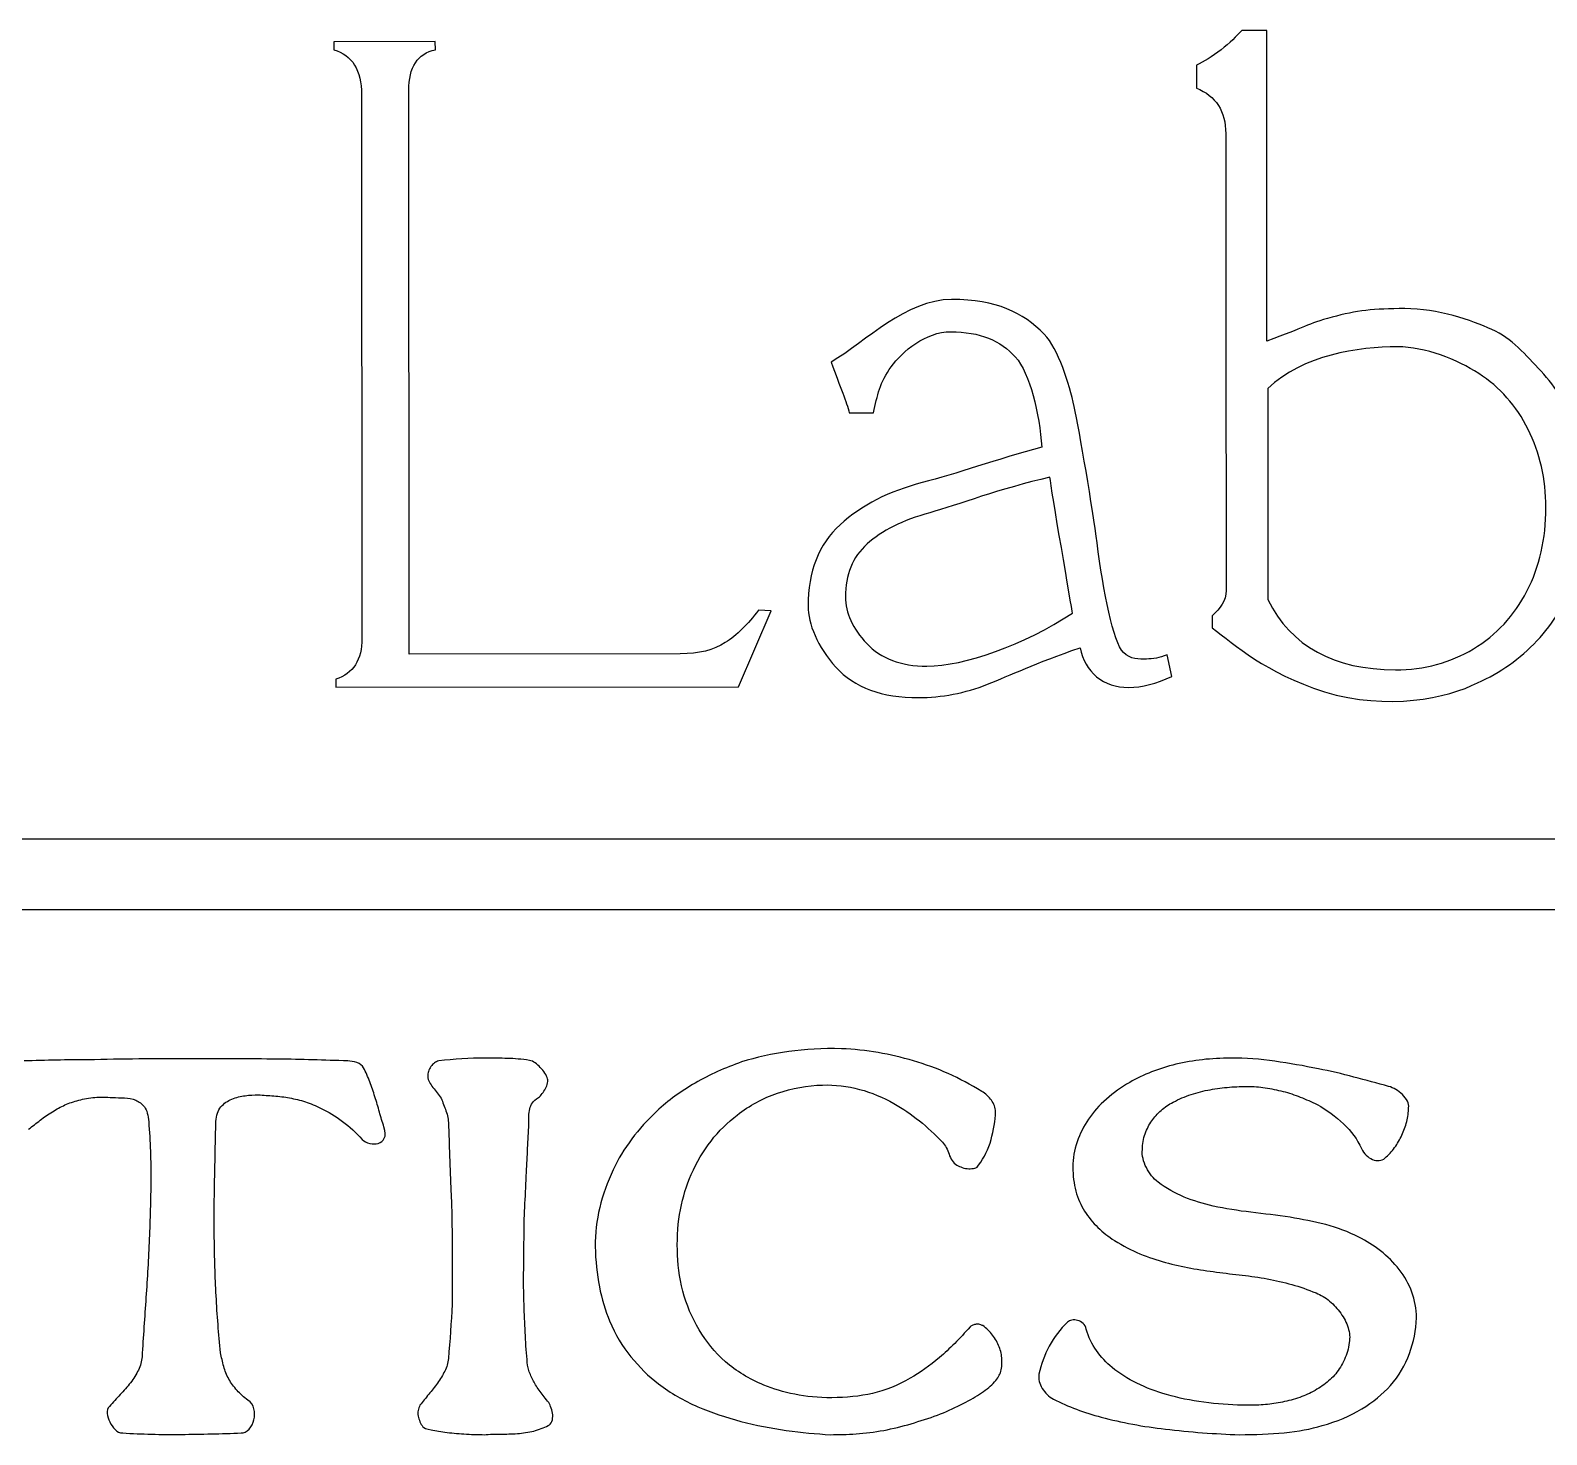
# Model space of a CAD drawing. Header units: inches. Extents: x -0.01 to 5.84, y -0.01 to 1.49.
# Drawn here: x 1.7891 to 2.2201, y 0.2957 to 0.6949 of the extents above; entities that cross this region are included whole.
import ezdxf

# ---------------------------------------------------------------- set-up
doc = ezdxf.new("R2010")
doc.units = ezdxf.units.IN
doc.header["$MEASUREMENT"] = 0

msp = doc.modelspace()

# ---------------------------------------------------------------- linework, layer by layer
at = {"color": 7, "linetype": 'Continuous', "lineweight": 25}
for p, q in [((2.14054, 0.69487), (2.13343, 0.69487)), ((2.14061, 0.60656), (2.14054, 0.69487)), ((1.90424, 0.69167), (1.87536, 0.69164)), ((1.87536, 0.69164), (1.87536, 0.68934)), ((1.90425, 0.68937), (1.90424, 0.69167)), ((2.12056, 0.68498), (2.12056, 0.67845)), ((1.88327, 0.6766), (1.8834, 0.52208)), ((1.89683, 0.51761), (1.89669, 0.67777)), ((2.14082, 0.59304), (2.14082, 0.53309)), ((2.02187, 0.58618), (2.02877, 0.58619)), ((1.99969, 0.52988), (1.99607, 0.53009)), ((1.99044, 0.50827), (1.99969, 0.52988)), ((2.12501, 0.52851), (2.12501, 0.52504)), ((1.97385, 0.51767), (1.89683, 0.51761)), ((2.11357, 0.51125), (2.11221, 0.51734)), ((1.87596, 0.51046), (1.87597, 0.50817)), ((1.87597, 0.50817), (1.99044, 0.50827)), ((5.47, 0.465), (1.25, 0.465)), ((1.25, 0.445), (5.47, 0.445))]:
    msp.add_line(p, q, dxfattribs=at)
at = {"color": 7, "linetype": 'Continuous', "lineweight": 25, "flags": 128}
msp.add_lwpolyline([(1.90848, 0.37035), (1.90867, 0.36547), (1.90882, 0.36161)], dxfattribs=at)
at = {"color": 7, "linetype": 'Continuous', "lineweight": 25}
for points in [[(2.13343, 0.69487), (2.13198, 0.6932), (2.13004, 0.69125), (2.12756, 0.68934)], [(1.87536, 0.68934), (1.88062, 0.68782), (1.88326, 0.68357), (1.88327, 0.6766)], [(1.89669, 0.67777), (1.89669, 0.68443), (1.8992, 0.68829), (1.90425, 0.68937)], [(2.12756, 0.68934), (2.12502, 0.68737), (2.12258, 0.68597), (2.12056, 0.68498)], [(2.12056, 0.67845), (2.12611, 0.67624), (2.12889, 0.67191), (2.12889, 0.66547)], [(2.12889, 0.66547), (2.12889, 0.62087), (2.12896, 0.58026), (2.129, 0.53566)], [(2.05096, 0.61837), (2.03795, 0.61836), (2.02685, 0.60656), (2.01678, 0.60058)], [(2.07726, 0.60853), (2.07116, 0.61465), (2.06396, 0.61838), (2.05096, 0.61837)], [(2.15912, 0.61334), (2.15181, 0.61138), (2.15158, 0.61051), (2.14061, 0.60656)], [(2.17975, 0.61579), (2.17097, 0.61578), (2.16602, 0.6152), (2.15912, 0.61334)], [(2.2045, 0.60987), (2.19878, 0.61243), (2.18918, 0.61579), (2.17975, 0.61579)], [(2.03381, 0.59928), (2.03695, 0.60367), (2.04365, 0.6092), (2.05072, 0.60921)], [(2.05072, 0.60921), (2.05907, 0.60921), (2.0649, 0.60666), (2.06908, 0.60203)], [(2.08582, 0.58793), (2.08435, 0.59444), (2.0814, 0.60432), (2.07726, 0.60853)], [(2.21849, 0.598), (2.21416, 0.60263), (2.21022, 0.60731), (2.2045, 0.60987)], [(2.1778, 0.60493), (2.16652, 0.60492), (2.1509, 0.60262), (2.14082, 0.59304)], [(2.20078, 0.59736), (2.19475, 0.60126), (2.18548, 0.60494), (2.1778, 0.60493)], [(2.01678, 0.60058), (2.01934, 0.5933), (2.02119, 0.58924), (2.02187, 0.58618)], [(2.02877, 0.58619), (2.02989, 0.59109), (2.03058, 0.59478), (2.03381, 0.59928)], [(2.06908, 0.60203), (2.07326, 0.5974), (2.07593, 0.5859), (2.07662, 0.57641)], [(2.21484, 0.58146), (2.21148, 0.58815), (2.2068, 0.59345), (2.20078, 0.59736)], [(2.22861, 0.58153), (2.2262, 0.58789), (2.22282, 0.59337), (2.21849, 0.598)], [(2.09232, 0.54926), (2.09115, 0.55833), (2.08729, 0.58142), (2.08582, 0.58793)], [(2.21988, 0.55924), (2.21988, 0.56735), (2.21819, 0.57476), (2.21484, 0.58146)], [(2.07662, 0.57641), (2.06374, 0.57295), (2.05213, 0.56874), (2.04265, 0.56632)], [(2.04265, 0.56632), (2.03318, 0.5639), (2.02539, 0.55991), (2.0193, 0.55436)], [(2.08533, 0.52926), (2.08518, 0.53025), (2.07916, 0.56496), (2.07893, 0.56787)], [(2.21449, 0.53546), (2.21809, 0.54243), (2.21989, 0.55036), (2.21988, 0.55924)], [(2.0193, 0.55436), (2.01321, 0.54879), (2.01017, 0.54108), (2.01018, 0.5312)], [(2.09981, 0.51804), (2.09688, 0.52096), (2.09413, 0.53523), (2.09232, 0.54926)], [(2.21732, 0.52138), (2.22209, 0.52649), (2.22577, 0.53244), (2.22836, 0.53926)], [(2.129, 0.53566), (2.129, 0.53277), (2.12728, 0.53054), (2.12501, 0.52851)], [(2.19926, 0.51908), (2.20581, 0.52302), (2.21088, 0.52849), (2.21449, 0.53546)], [(1.99607, 0.53009), (1.99306, 0.52603), (1.98992, 0.52295), (1.98665, 0.52084)], [(2.01018, 0.5312), (2.01018, 0.52632), (2.01282, 0.51964), (2.01809, 0.51386)], [(2.14082, 0.53309), (2.14751, 0.51979), (2.15962, 0.51314), (2.17715, 0.51314)], [(1.8834, 0.52208), (1.88341, 0.51595), (1.88093, 0.51208), (1.87596, 0.51046)], [(2.12501, 0.52504), (2.13171, 0.52006), (2.13987, 0.51244), (2.15695, 0.50686)], [(1.98665, 0.52084), (1.98338, 0.51873), (1.97911, 0.51768), (1.97385, 0.51767)], [(2.06121, 0.50902), (2.06767, 0.51155), (2.07463, 0.515), (2.0875, 0.51938)], [(2.0875, 0.51938), (2.08817, 0.51593), (2.08974, 0.5132), (2.09218, 0.51117)], [(2.10634, 0.51618), (2.10423, 0.51618), (2.10188, 0.51598), (2.09981, 0.51804)], [(2.11221, 0.51734), (2.11011, 0.51656), (2.10815, 0.51618), (2.10634, 0.51618)], [(2.17715, 0.51314), (2.18535, 0.51314), (2.19272, 0.51512), (2.19926, 0.51908)], [(2.20046, 0.50943), (2.20693, 0.51231), (2.21255, 0.51629), (2.21732, 0.52138)], [(2.01809, 0.51386), (2.02336, 0.50809), (2.03119, 0.5052), (2.04158, 0.50521)], [(2.04158, 0.50521), (2.04819, 0.50522), (2.05474, 0.50649), (2.06121, 0.50902)], [(2.09218, 0.51117), (2.09463, 0.50915), (2.09766, 0.50813), (2.10127, 0.50813)], [(2.10127, 0.50813), (2.10511, 0.50814), (2.10921, 0.50918), (2.11357, 0.51125)], [(2.15695, 0.50686), (2.17491, 0.50146), (2.19196, 0.50506), (2.20046, 0.50943)], [(2.01964, 0.40544), (2.01437, 0.40555), (2.00938, 0.40528), (2.00468, 0.40462)], [(2.0401, 0.402), (2.03356, 0.40397), (2.02674, 0.40512), (2.01964, 0.40544)], [(1.79657, 0.4022), (1.79353, 0.40215), (1.79047, 0.40207), (1.78737, 0.40196)], [(1.8056, 0.40228), (1.80261, 0.40228), (1.79961, 0.40225), (1.79657, 0.4022)], [(1.86946, 0.40228), (1.86619, 0.40239), (1.8629, 0.40244), (1.85958, 0.40244)], [(1.87935, 0.40196), (1.87602, 0.40207), (1.87273, 0.40217), (1.86946, 0.40228)], [(1.88193, 0.40148), (1.88101, 0.4018), (1.88015, 0.40196), (1.87935, 0.40196)], [(1.88382, 0.40004), (1.88347, 0.40068), (1.88284, 0.40116), (1.88193, 0.40148)], [(1.90401, 0.4014), (1.90366, 0.40113), (1.90332, 0.40078), (1.90298, 0.40036)], [(1.90521, 0.40196), (1.90475, 0.40185), (1.90435, 0.40166), (1.90401, 0.4014)], [(1.99127, 0.40167), (1.98657, 0.40003), (1.98219, 0.39803), (1.97812, 0.39569)], [(2.00468, 0.40462), (1.99998, 0.40397), (1.99551, 0.40298), (1.99127, 0.40167)], [(2.05952, 0.39331), (2.05333, 0.39713), (2.04686, 0.40003), (2.0401, 0.402)], [(2.11474, 0.401), (2.10987, 0.39982), (2.10548, 0.39811), (2.10159, 0.39586)], [(2.1303, 0.40276), (2.1248, 0.40276), (2.11961, 0.40217), (2.11474, 0.401)], [(2.14285, 0.40188), (2.13872, 0.40247), (2.13454, 0.40276), (2.1303, 0.40276)], [(2.15523, 0.39971), (2.1511, 0.40057), (2.14697, 0.40129), (2.14285, 0.40188)], [(1.88562, 0.39602), (1.88511, 0.39741), (1.8845, 0.39875), (1.88382, 0.40004)], [(1.90298, 0.40036), (1.90263, 0.39993), (1.9024, 0.39947), (1.90229, 0.39899)], [(1.93538, 0.39851), (1.93498, 0.3991), (1.93455, 0.39964), (1.93409, 0.40012)], [(1.93616, 0.39683), (1.93604, 0.39736), (1.93578, 0.39792), (1.93538, 0.39851)], [(1.93616, 0.3957), (1.93627, 0.39624), (1.93627, 0.39661), (1.93616, 0.39683)], [(2.16528, 0.39739), (2.1619, 0.3983), (2.15855, 0.39907), (2.15523, 0.39971)], [(2.17517, 0.39474), (2.17196, 0.3956), (2.16866, 0.39648), (2.16528, 0.39739)], [(1.85021, 0.39209), (1.85152, 0.39225), (1.85276, 0.39233), (1.8539, 0.39233)], [(1.8539, 0.39233), (1.85539, 0.39223), (1.85688, 0.39212), (1.85837, 0.39201)], [(1.88708, 0.39177), (1.88662, 0.39322), (1.88614, 0.39463), (1.88562, 0.39602)], [(1.90255, 0.39594), (1.90283, 0.39546), (1.90318, 0.39495), (1.90358, 0.39442)], [(1.90358, 0.39442), (1.90398, 0.39388), (1.90438, 0.39338), (1.90478, 0.39289)], [(1.90478, 0.39289), (1.90518, 0.39241), (1.90556, 0.3919), (1.9059, 0.39137)], [(1.93358, 0.39153), (1.93392, 0.39185), (1.93427, 0.39223), (1.93461, 0.39266)], [(1.93461, 0.39266), (1.93495, 0.39308), (1.93527, 0.39356), (1.93556, 0.3941)], [(1.93556, 0.3941), (1.93584, 0.39463), (1.93604, 0.39517), (1.93616, 0.3957)], [(1.97812, 0.39569), (1.97405, 0.39333), (1.97041, 0.39069), (1.9672, 0.38773)], [(1.99007, 0.38658), (1.99351, 0.38932), (1.99732, 0.39139), (2.0015, 0.39282)], [(2.0015, 0.39282), (2.00568, 0.39424), (2.00995, 0.395), (2.01431, 0.39511)], [(2.01431, 0.39511), (2.01786, 0.39522), (2.02136, 0.39481), (2.0248, 0.39388)], [(2.0248, 0.39388), (2.02823, 0.39295), (2.0315, 0.39161), (2.03459, 0.38986)], [(2.06107, 0.39216), (2.06061, 0.3926), (2.06009, 0.39298), (2.05952, 0.39331)], [(2.10159, 0.39586), (2.09918, 0.39447), (2.09697, 0.39289), (2.09497, 0.39113)], [(2.11397, 0.39025), (2.11557, 0.3911), (2.11726, 0.39183), (2.11904, 0.39241)], [(2.11904, 0.39241), (2.12081, 0.393), (2.12262, 0.39346), (2.12445, 0.39378)], [(2.1401, 0.39434), (2.14182, 0.39407), (2.14351, 0.39372), (2.14517, 0.3933)], [(2.14517, 0.3933), (2.14683, 0.39287), (2.14846, 0.39233), (2.15007, 0.39169)], [(2.1805, 0.39057), (2.18015, 0.39121), (2.17969, 0.39183), (2.17912, 0.39241)], [(1.79545, 0.38752), (1.7966, 0.38827), (1.79777, 0.38891), (1.79898, 0.38945)], [(1.79898, 0.38945), (1.80018, 0.38998), (1.8015, 0.39043), (1.80293, 0.39081)], [(1.80293, 0.39081), (1.80436, 0.39118), (1.80588, 0.39145), (1.80749, 0.39161)], [(1.80749, 0.39161), (1.80909, 0.39177), (1.81075, 0.39174), (1.81247, 0.39153)], [(1.81247, 0.39153), (1.81362, 0.39153), (1.81476, 0.3915), (1.81591, 0.39145)], [(1.81591, 0.39145), (1.81705, 0.3914), (1.81812, 0.39118), (1.81909, 0.39081)], [(1.81909, 0.39081), (1.82006, 0.39043), (1.8209, 0.38979), (1.82158, 0.38889)], [(1.82158, 0.38889), (1.82227, 0.38797), (1.82267, 0.38656), (1.82279, 0.38463)], [(1.84187, 0.38479), (1.84198, 0.3865), (1.84247, 0.38787), (1.84333, 0.38889)], [(1.84333, 0.38889), (1.84419, 0.3899), (1.84522, 0.39065), (1.84642, 0.39113)], [(1.84642, 0.39113), (1.84763, 0.39161), (1.84889, 0.39193), (1.85021, 0.39209)], [(1.85837, 0.39201), (1.85986, 0.3919), (1.86135, 0.39172), (1.86284, 0.39145)], [(1.86284, 0.39145), (1.86433, 0.39118), (1.86582, 0.39081), (1.86731, 0.39033)], [(1.86731, 0.39033), (1.8688, 0.38985), (1.87029, 0.38923), (1.87178, 0.38848)], [(1.87178, 0.38848), (1.87385, 0.38752), (1.87588, 0.38629), (1.87789, 0.38479)], [(1.88837, 0.38744), (1.88797, 0.38889), (1.88754, 0.39033), (1.88708, 0.39177)], [(1.9059, 0.39137), (1.90636, 0.39019), (1.90682, 0.38899), (1.90727, 0.38776)], [(1.93108, 0.38832), (1.93126, 0.38896), (1.93151, 0.38955), (1.93186, 0.39009)], [(1.93186, 0.39009), (1.9322, 0.39062), (1.93277, 0.3911), (1.93358, 0.39153)], [(2.03459, 0.38986), (2.03711, 0.38844), (2.03952, 0.3868), (2.04181, 0.38495)], [(2.06227, 0.39077), (2.06193, 0.39126), (2.06153, 0.39172), (2.06107, 0.39216)], [(2.06313, 0.38921), (2.0629, 0.38976), (2.06262, 0.39027), (2.06227, 0.39077)], [(2.06348, 0.38757), (2.06348, 0.38811), (2.06336, 0.38866), (2.06313, 0.38921)], [(2.09497, 0.39113), (2.09296, 0.38937), (2.09127, 0.38746), (2.0899, 0.38543)], [(2.10786, 0.38495), (2.10861, 0.38602), (2.1095, 0.38701), (2.11053, 0.38792)], [(2.11053, 0.38792), (2.11156, 0.38883), (2.1127, 0.38961), (2.11397, 0.39025)], [(2.15007, 0.39169), (2.15167, 0.39105), (2.15328, 0.39035), (2.15488, 0.38961)], [(2.18033, 0.38471), (2.18067, 0.38605), (2.18084, 0.38736), (2.18084, 0.38864)], [(2.18084, 0.38864), (2.18095, 0.38928), (2.18084, 0.38993), (2.1805, 0.39057)], [(1.78866, 0.38255), (1.78975, 0.3834), (1.79084, 0.38425), (1.79193, 0.38511)], [(1.79193, 0.38511), (1.79302, 0.38597), (1.79419, 0.38677), (1.79545, 0.38752)], [(1.82279, 0.38463), (1.82324, 0.37907), (1.82344, 0.37353), (1.82339, 0.36802)], [(1.84153, 0.36818), (1.84164, 0.37369), (1.84175, 0.37923), (1.84187, 0.38479)], [(1.87789, 0.38479), (1.87989, 0.38329), (1.88175, 0.38158), (1.88347, 0.37966)], [(1.88966, 0.38319), (1.8892, 0.38458), (1.88877, 0.386), (1.88837, 0.38744)], [(1.90727, 0.38776), (1.90773, 0.38653), (1.90796, 0.38527), (1.90796, 0.38399)], [(1.90796, 0.38399), (1.90807, 0.38174), (1.90816, 0.37947), (1.90822, 0.37717)], [(1.93048, 0.37717), (1.9306, 0.37947), (1.93071, 0.38174), (1.93083, 0.38399)], [(1.9672, 0.38773), (1.96457, 0.38522), (1.96219, 0.38257), (1.96007, 0.37978)], [(2.04181, 0.38495), (2.04411, 0.38309), (2.04629, 0.38106), (2.04835, 0.37888)], [(2.06219, 0.37962), (2.06293, 0.38229), (2.06336, 0.38495), (2.06348, 0.38757)], [(2.0899, 0.38543), (2.08852, 0.3834), (2.08743, 0.38124), (2.08663, 0.37894)], [(2.10597, 0.38126), (2.10649, 0.38265), (2.10712, 0.38388), (2.10786, 0.38495)], [(2.17895, 0.38086), (2.17952, 0.38209), (2.17998, 0.38337), (2.18033, 0.38471)], [(1.88803, 0.37853), (1.88877, 0.37875), (1.88934, 0.37923), (1.88975, 0.37998)], [(1.88975, 0.37998), (1.89015, 0.38073), (1.89012, 0.3818), (1.88966, 0.38319)], [(1.96007, 0.37978), (1.95795, 0.37699), (1.9562, 0.37407), (1.95483, 0.37101)], [(2.05866, 0.37232), (2.06027, 0.37451), (2.06144, 0.37694), (2.06219, 0.37962)], [(2.1052, 0.37677), (2.1052, 0.37837), (2.10546, 0.37987), (2.10597, 0.38126)], [(2.17689, 0.37733), (2.17769, 0.37845), (2.17837, 0.37963), (2.17895, 0.38086)], [(1.90822, 0.37717), (1.90828, 0.37487), (1.90836, 0.3726), (1.90848, 0.37035)], [(1.93014, 0.37035), (1.93025, 0.3726), (1.93037, 0.37487), (1.93048, 0.37717)], [(2.04835, 0.37888), (2.0488, 0.37844), (2.04918, 0.37792), (2.04947, 0.37732)], [(2.04947, 0.37732), (2.04975, 0.37672), (2.05001, 0.37609), (2.05024, 0.37544)], [(2.05024, 0.37544), (2.05047, 0.37478), (2.05075, 0.37418), (2.0511, 0.37363)], [(2.10537, 0.3742), (2.10514, 0.37506), (2.10508, 0.37591), (2.1052, 0.37677)], [(2.16743, 0.37709), (2.16778, 0.37634), (2.16823, 0.3757), (2.16881, 0.37516)], [(2.16881, 0.37516), (2.16938, 0.37463), (2.16998, 0.37423), (2.17061, 0.37396)], [(2.17414, 0.37436), (2.17517, 0.37522), (2.17608, 0.37621), (2.17689, 0.37733)], [(1.95483, 0.37101), (1.95311, 0.36751), (1.95182, 0.36393), (1.95096, 0.36027)], [(2.0511, 0.37363), (2.05144, 0.37308), (2.0519, 0.37265), (2.05247, 0.37232)], [(2.05247, 0.37232), (2.05293, 0.3721), (2.05345, 0.37188), (2.05402, 0.37166)], [(2.05755, 0.3715), (2.05806, 0.37161), (2.05843, 0.37188), (2.05866, 0.37232)], [(2.10632, 0.37164), (2.10591, 0.37249), (2.1056, 0.37334), (2.10537, 0.3742)], [(2.10778, 0.36931), (2.1072, 0.37), (2.10672, 0.37078), (2.10632, 0.37164)], [(1.82339, 0.36802), (1.82333, 0.36252), (1.82319, 0.35698), (1.82296, 0.35142)], [(1.84144, 0.35166), (1.84138, 0.35717), (1.84141, 0.36268), (1.84153, 0.36818)], [(1.92971, 0.36145), (1.92988, 0.36439), (1.93002, 0.36735), (1.93014, 0.37035)], [(1.97391, 0.35969), (1.9746, 0.3633), (1.97563, 0.36663), (1.977, 0.3697)], [(2.10967, 0.36746), (2.10898, 0.368), (2.10835, 0.36861), (2.10778, 0.36931)], [(2.11706, 0.36329), (2.11442, 0.36436), (2.11196, 0.36575), (2.10967, 0.36746)], [(2.08629, 0.36498), (2.08686, 0.36289), (2.08769, 0.36099), (2.08878, 0.35928)], [(2.12531, 0.36072), (2.12245, 0.36137), (2.1197, 0.36222), (2.11706, 0.36329)], [(1.95096, 0.36027), (1.9501, 0.3566), (1.94967, 0.35291), (1.94967, 0.3492)], [(1.97305, 0.34821), (1.97293, 0.35226), (1.97322, 0.35609), (1.97391, 0.35969)], [(2.08878, 0.35928), (2.08987, 0.35757), (2.09113, 0.35602), (2.09256, 0.35463)], [(2.13606, 0.35896), (2.13233, 0.35938), (2.12875, 0.35997), (2.12531, 0.36072)], [(2.14715, 0.35752), (2.14348, 0.35805), (2.13978, 0.35853), (2.13606, 0.35896)], [(2.09256, 0.35463), (2.09399, 0.35324), (2.09557, 0.352), (2.09729, 0.35094)], [(2.15729, 0.35543), (2.15396, 0.35628), (2.15058, 0.35698), (2.14715, 0.35752)], [(2.16674, 0.3519), (2.16376, 0.3534), (2.16061, 0.35457), (2.15729, 0.35543)], [(1.82296, 0.35142), (1.82273, 0.34585), (1.82241, 0.34029), (1.82201, 0.33473)], [(1.84196, 0.33521), (1.84167, 0.34067), (1.8415, 0.34615), (1.84144, 0.35166)], [(2.09729, 0.35094), (2.0997, 0.34944), (2.1021, 0.34818), (2.10451, 0.34717)], [(2.17285, 0.34797), (2.17084, 0.34952), (2.16881, 0.35083), (2.16674, 0.3519)], [(1.9746, 0.33657), (1.97356, 0.34051), (1.97305, 0.34439), (1.97305, 0.34821)], [(2.10451, 0.34717), (2.10692, 0.34615), (2.10932, 0.34532), (2.11173, 0.34468)], [(1.92945, 0.33264), (1.92934, 0.33607), (1.92931, 0.33944), (1.92937, 0.34275)], [(2.11173, 0.34468), (2.11414, 0.34404), (2.11654, 0.3435), (2.11895, 0.34307)], [(2.11895, 0.34307), (2.12136, 0.34264), (2.12379, 0.34227), (2.12626, 0.34195)], [(2.12626, 0.34195), (2.12872, 0.34163), (2.13116, 0.34133), (2.13356, 0.34107)], [(2.13356, 0.34107), (2.13597, 0.3408), (2.13835, 0.34045), (2.1407, 0.34002)], [(1.97924, 0.32558), (1.97717, 0.32897), (1.97563, 0.33264), (1.9746, 0.33657)], [(2.1407, 0.34002), (2.14305, 0.3396), (2.14537, 0.33906), (2.14766, 0.33842)], [(2.14766, 0.33842), (2.14995, 0.33778), (2.15224, 0.33698), (2.15454, 0.33602)], [(2.18308, 0.32895), (2.18308, 0.33152), (2.18265, 0.33395), (2.18179, 0.33625)], [(1.82201, 0.33473), (1.82161, 0.32917), (1.82124, 0.32355), (1.8209, 0.31788)], [(1.84324, 0.31901), (1.84267, 0.32435), (1.84224, 0.32976), (1.84196, 0.33521)], [(1.90899, 0.33281), (1.90876, 0.32767), (1.90842, 0.32254), (1.90796, 0.3174)], [(1.92979, 0.32486), (1.92968, 0.32748), (1.92956, 0.33008), (1.92945, 0.33264)], [(2.15454, 0.33602), (2.15591, 0.33548), (2.1572, 0.3347), (2.15841, 0.33369)], [(2.15841, 0.33369), (2.15961, 0.33267), (2.16067, 0.33152), (2.16159, 0.33024)], [(1.95379, 0.32805), (1.9554, 0.32422), (1.9574, 0.32083), (1.95981, 0.31788)], [(2.08388, 0.32767), (2.08182, 0.32574), (2.0801, 0.3235), (2.07872, 0.32093)], [(2.08835, 0.32735), (2.08789, 0.32778), (2.08738, 0.32807), (2.0868, 0.32823)], [(2.16159, 0.33024), (2.1625, 0.32895), (2.16319, 0.32759), (2.16365, 0.32615)], [(2.1811, 0.31877), (2.1823, 0.32203), (2.18296, 0.32542), (2.18308, 0.32895)], [(1.93031, 0.31708), (1.93008, 0.31965), (1.92991, 0.32224), (1.92979, 0.32486)], [(1.98672, 0.31648), (1.98368, 0.31916), (1.98119, 0.32219), (1.97924, 0.32558)], [(2.05626, 0.3264), (2.05327, 0.32302), (2.05038, 0.32012), (2.04757, 0.31771)], [(2.05703, 0.3269), (2.05674, 0.32679), (2.05648, 0.32662), (2.05626, 0.3264)], [(2.05798, 0.32714), (2.05763, 0.32708), (2.05731, 0.327), (2.05703, 0.3269)], [(2.05901, 0.32706), (2.05866, 0.32717), (2.05832, 0.3272), (2.05798, 0.32714)], [(2.05987, 0.32673), (2.05964, 0.32684), (2.05935, 0.32695), (2.05901, 0.32706)], [(2.06262, 0.32403), (2.06181, 0.32506), (2.0609, 0.32597), (2.05987, 0.32673)], [(2.06451, 0.32066), (2.06405, 0.32187), (2.06342, 0.32299), (2.06262, 0.32403)], [(2.08921, 0.32574), (2.0891, 0.32639), (2.08881, 0.32692), (2.08835, 0.32735)], [(2.09213, 0.31965), (2.09087, 0.32146), (2.0899, 0.3235), (2.08921, 0.32574)], [(2.16365, 0.32615), (2.16411, 0.3247), (2.16422, 0.32328), (2.16399, 0.32189)], [(1.8441, 0.31515), (1.84376, 0.31644), (1.84347, 0.31772), (1.84324, 0.31901)], [(2.06528, 0.31706), (2.06522, 0.31837), (2.06496, 0.31957), (2.06451, 0.32066)], [(2.07872, 0.32093), (2.07735, 0.31836), (2.07637, 0.31569), (2.0758, 0.31291)], [(2.0966, 0.31483), (2.09488, 0.31622), (2.09339, 0.31783), (2.09213, 0.31965)], [(2.16399, 0.32189), (2.16376, 0.32018), (2.16331, 0.31858), (2.16262, 0.31708)], [(1.8209, 0.31788), (1.82078, 0.3166), (1.82044, 0.31534), (1.81986, 0.31411)], [(1.84557, 0.31154), (1.84493, 0.31267), (1.84445, 0.31387), (1.8441, 0.31515)], [(1.90796, 0.3174), (1.90785, 0.31612), (1.9075, 0.31491), (1.90693, 0.31379)], [(1.93083, 0.31395), (1.93048, 0.31497), (1.93031, 0.31601), (1.93031, 0.31708)], [(1.95981, 0.31788), (1.96222, 0.31493), (1.96485, 0.31236), (1.96772, 0.31017)], [(1.99763, 0.30984), (1.99339, 0.31159), (1.98975, 0.3138), (1.98672, 0.31648)], [(2.04757, 0.31771), (2.04476, 0.31531), (2.04199, 0.31334), (2.03924, 0.31181)], [(2.06485, 0.31329), (2.0652, 0.31449), (2.06534, 0.31575), (2.06528, 0.31706)], [(2.10365, 0.31034), (2.10101, 0.31163), (2.09867, 0.31312), (2.0966, 0.31483)], [(2.16262, 0.31708), (2.16193, 0.31558), (2.1611, 0.31425), (2.16013, 0.31307)], [(2.17568, 0.3097), (2.17809, 0.31248), (2.1799, 0.3155), (2.1811, 0.31877)], [(1.81763, 0.3105), (1.81671, 0.30932), (1.81574, 0.3082), (1.81471, 0.30713)], [(1.81986, 0.31411), (1.81929, 0.31288), (1.81855, 0.31168), (1.81763, 0.3105)], [(1.84789, 0.30833), (1.84697, 0.30935), (1.84619, 0.31042), (1.84557, 0.31154)], [(1.90693, 0.31379), (1.90636, 0.31267), (1.90567, 0.31154), (1.90487, 0.31042)], [(1.93212, 0.31098), (1.9316, 0.31195), (1.93117, 0.31293), (1.93083, 0.31395)], [(1.93401, 0.30801), (1.93326, 0.30903), (1.93263, 0.31002), (1.93212, 0.31098)], [(2.05892, 0.30722), (2.06047, 0.3082), (2.06176, 0.30924), (2.06279, 0.31033)], [(2.06279, 0.31033), (2.06382, 0.31142), (2.06451, 0.31241), (2.06485, 0.31329)], [(2.0758, 0.31291), (2.07569, 0.31227), (2.07572, 0.3116), (2.07589, 0.3109)], [(2.07589, 0.3109), (2.07606, 0.31021), (2.07634, 0.30954), (2.07675, 0.3089)], [(2.11207, 0.30713), (2.10909, 0.30799), (2.10629, 0.30906), (2.10365, 0.31034)], [(2.16013, 0.31307), (2.15915, 0.31189), (2.15803, 0.31085), (2.15677, 0.30994)], [(1.81471, 0.30713), (1.81367, 0.30606), (1.81264, 0.30494), (1.81161, 0.30376)], [(1.85098, 0.30553), (1.84983, 0.30638), (1.8488, 0.30732), (1.84789, 0.30833)], [(1.9365, 0.30489), (1.93558, 0.30595), (1.93475, 0.307), (1.93401, 0.30801)], [(1.96772, 0.31017), (1.97116, 0.30755), (1.97485, 0.30539), (1.97881, 0.30369)], [(2.0064, 0.30722), (2.00319, 0.30787), (2.00027, 0.30875), (1.99763, 0.30984)], [(2.07675, 0.3089), (2.07715, 0.30826), (2.07761, 0.30767), (2.07812, 0.30713)], [(2.07812, 0.30713), (2.07864, 0.3066), (2.07924, 0.30617), (2.07993, 0.30585)], [(2.12265, 0.30497), (2.11892, 0.30545), (2.1154, 0.30617), (2.11207, 0.30713)], [(2.15265, 0.30745), (2.15127, 0.30681), (2.14975, 0.30625), (2.14809, 0.30577)], [(2.15677, 0.30994), (2.15551, 0.30903), (2.15414, 0.3082), (2.15265, 0.30745)], [(2.16752, 0.30304), (2.17078, 0.30502), (2.17351, 0.30724), (2.17568, 0.3097)], [(1.81161, 0.30376), (1.81115, 0.30323), (1.81095, 0.30256), (1.81101, 0.30176)], [(1.81101, 0.30176), (1.81107, 0.30095), (1.8113, 0.30015), (1.8117, 0.29935)], [(1.8527, 0.30312), (1.85247, 0.30419), (1.8519, 0.30499), (1.85098, 0.30553)], [(1.8527, 0.29999), (1.85293, 0.30101), (1.85293, 0.30205), (1.8527, 0.30312)], [(1.89937, 0.30264), (1.89925, 0.3021), (1.89925, 0.30157), (1.89937, 0.30104)], [(1.89988, 0.30408), (1.89965, 0.30366), (1.89948, 0.30317), (1.89937, 0.30264)], [(1.93719, 0.30328), (1.93696, 0.30392), (1.93673, 0.30446), (1.9365, 0.30489)], [(1.93762, 0.30136), (1.93756, 0.302), (1.93742, 0.30264), (1.93719, 0.30328)], [(1.97881, 0.30369), (1.98276, 0.302), (1.98686, 0.3006), (1.9911, 0.29951)], [(2.07993, 0.30585), (2.08199, 0.30478), (2.08417, 0.30382), (2.08646, 0.30296)], [(2.08646, 0.30296), (2.08875, 0.3021), (2.0911, 0.30136), (2.09351, 0.30072)], [(2.13356, 0.30408), (2.13001, 0.30419), (2.12637, 0.30449), (2.12265, 0.30497)], [(2.14809, 0.30577), (2.14643, 0.30529), (2.1448, 0.30491), (2.14319, 0.30465)], [(2.15626, 0.29831), (2.1605, 0.29948), (2.16425, 0.30106), (2.16752, 0.30304)], [(1.8117, 0.29935), (1.8121, 0.29855), (1.81261, 0.29783), (1.81324, 0.29718)], [(1.85132, 0.29735), (1.85201, 0.29809), (1.85247, 0.29897), (1.8527, 0.29999)], [(1.89937, 0.30104), (1.89948, 0.3005), (1.89965, 0.29996), (1.89988, 0.29943)], [(1.89988, 0.29943), (1.90011, 0.29889), (1.9004, 0.29841), (1.90074, 0.29799)], [(1.90074, 0.29799), (1.90097, 0.29767), (1.90174, 0.29737), (1.90306, 0.2971)], [(1.9322, 0.29678), (1.93369, 0.29716), (1.93507, 0.29767), (1.93633, 0.29831)], [(1.93633, 0.29831), (1.93679, 0.29852), (1.93713, 0.29892), (1.93736, 0.29951)], [(1.93736, 0.29951), (1.93759, 0.3001), (1.93767, 0.30072), (1.93762, 0.30136)], [(1.9911, 0.29951), (1.99534, 0.29842), (1.99964, 0.29757), (2.00399, 0.29697)], [(2.03167, 0.29697), (2.03431, 0.29746), (2.03692, 0.29809), (2.03949, 0.29886)], [(2.03949, 0.29886), (2.04207, 0.29962), (2.04457, 0.30044), (2.04697, 0.30131)], [(2.09351, 0.30072), (2.09637, 0.29996), (2.09935, 0.2993), (2.10245, 0.29871)], [(2.10245, 0.29871), (2.10554, 0.29812), (2.10864, 0.29767), (2.11173, 0.29735)], [(2.14551, 0.2963), (2.14947, 0.29668), (2.15305, 0.29735), (2.15626, 0.29831)], [(1.81324, 0.29718), (1.81387, 0.29654), (1.81459, 0.29622), (1.81539, 0.29622)], [(1.81539, 0.29622), (1.82078, 0.2959), (1.82634, 0.29576), (1.83207, 0.29582)], [(1.83207, 0.29582), (1.8378, 0.29587), (1.84347, 0.29601), (1.84909, 0.29622)], [(1.84909, 0.29622), (1.84989, 0.29622), (1.85064, 0.29659), (1.85132, 0.29735)], [(1.90306, 0.2971), (1.90438, 0.29684), (1.9059, 0.29659), (1.90762, 0.29638)], [(1.90762, 0.29638), (1.90934, 0.29617), (1.91117, 0.29601), (1.91312, 0.2959)], [(1.91312, 0.2959), (1.91507, 0.29579), (1.91673, 0.29574), (1.9181, 0.29574)], [(1.92756, 0.29606), (1.92916, 0.29617), (1.93071, 0.29641), (1.9322, 0.29678)], [(2.00399, 0.29697), (2.00835, 0.29637), (2.01253, 0.29596), (2.01654, 0.29574)], [(2.01654, 0.29574), (2.01883, 0.29574), (2.02127, 0.29582), (2.02385, 0.29599)], [(2.02385, 0.29599), (2.02643, 0.29615), (2.02903, 0.29648), (2.03167, 0.29697)], [(2.11173, 0.29735), (2.11517, 0.29691), (2.11869, 0.29657), (2.1223, 0.2963)], [(2.1223, 0.2963), (2.12591, 0.29603), (2.12938, 0.29585), (2.1327, 0.29574)], [(2.1327, 0.29574), (2.13729, 0.29574), (2.14156, 0.29592), (2.14551, 0.2963)]]:
    msp.add_open_spline(points, degree=3, dxfattribs=at)
for points, knots in [([(2.07893, 0.56787), (2.06503, 0.56471), (2.05246, 0.55992), (2.03703, 0.55562), (2.03111, 0.55266), (2.02698, 0.54891)], [5, 5, 5, 5, 6, 6, 7, 7, 7, 7]), ([(2.02698, 0.54891), (2.02284, 0.54515), (2.02078, 0.54013), (2.02078, 0.53385), (2.02079, 0.5293), (2.0228, 0.52487), (2.02684, 0.52059)], [0, 0, 0, 0, 1, 1, 1, 2, 2, 2, 2]), ([(2.02684, 0.52059), (2.03086, 0.51631), (2.03656, 0.51417), (2.04394, 0.51417), (2.05454, 0.51418), (2.07165, 0.52013), (2.08533, 0.52926)], [2, 2, 2, 2, 3, 3, 3, 4, 4, 4, 4]), ([(1.85958, 0.40244), (1.85533, 0.40255), (1.85109, 0.4026), (1.84685, 0.4026), (1.84261, 0.4026), (1.83837, 0.4026), (1.83413, 0.4026), (1.82943, 0.4026), (1.8247, 0.40258), (1.81995, 0.40252), (1.81519, 0.40247), (1.81041, 0.40239), (1.8056, 0.40228)], [72, 72, 72, 72, 73, 73, 73, 74, 74, 74, 75, 75, 75, 76, 76, 76, 76]), ([(1.931, 0.40212), (1.92882, 0.40244), (1.92673, 0.40263), (1.92472, 0.40268), (1.92272, 0.40274), (1.92062, 0.40276), (1.91845, 0.40276), (1.91398, 0.40276), (1.90957, 0.40249), (1.90521, 0.40196)], [0, 0, 0, 0, 1, 1, 1, 2, 2, 2, 3, 3, 3, 3]), ([(1.93409, 0.40012), (1.93363, 0.4006), (1.93315, 0.40102), (1.93212, 0.40177), (1.93157, 0.40201), (1.931, 0.40212)], [3, 3, 3, 3, 4, 4, 5, 5, 5, 5]), ([(1.90229, 0.39899), (1.90217, 0.39851), (1.90212, 0.39805), (1.90212, 0.39763), (1.90212, 0.39699), (1.90226, 0.39643), (1.90255, 0.39594)], [59, 59, 59, 59, 60, 60, 60, 61, 61, 61, 61]), ([(2.12445, 0.39378), (2.12628, 0.3941), (2.12812, 0.39434), (2.12995, 0.3945), (2.13179, 0.39466), (2.13356, 0.39474), (2.13528, 0.39474), (2.13677, 0.39474), (2.13838, 0.39461), (2.1401, 0.39434)], [21, 21, 21, 21, 22, 22, 22, 23, 23, 23, 24, 24, 24, 24]), ([(2.17912, 0.39241), (2.17855, 0.393), (2.17792, 0.39348), (2.17654, 0.39423), (2.17586, 0.39452), (2.17517, 0.39474)], [4, 4, 4, 4, 5, 5, 6, 6, 6, 6]), ([(1.93083, 0.38399), (1.93083, 0.38485), (1.93083, 0.38562), (1.93083, 0.38632), (1.93083, 0.38701), (1.93091, 0.38768), (1.93108, 0.38832)], [13, 13, 13, 13, 14, 14, 14, 15, 15, 15, 15]), ([(2.15488, 0.38961), (2.15763, 0.388), (2.16013, 0.38616), (2.1646, 0.38198), (2.16628, 0.37966), (2.16743, 0.37709)], [16, 16, 16, 16, 17, 17, 18, 18, 18, 18]), ([(1.977, 0.3697), (1.97849, 0.37319), (1.98036, 0.37636), (1.98483, 0.38205), (1.98732, 0.38451), (1.99007, 0.38658)], [22, 22, 22, 22, 23, 23, 24, 24, 24, 24]), ([(1.88347, 0.37966), (1.88405, 0.37912), (1.88476, 0.37875), (1.88648, 0.37832), (1.88728, 0.37832), (1.88803, 0.37853)], [8, 8, 8, 8, 9, 9, 10, 10, 10, 10]), ([(2.08663, 0.37894), (2.08583, 0.37663), (2.08543, 0.37426), (2.08543, 0.36933), (2.08571, 0.36706), (2.08629, 0.36498)], [95, 95, 95, 95, 96, 96, 97, 97, 97, 97]), ([(2.05402, 0.37166), (2.05459, 0.37144), (2.0552, 0.37133), (2.05583, 0.37133), (2.05646, 0.37133), (2.05703, 0.37139), (2.05755, 0.3715)], [9, 9, 9, 9, 10, 10, 10, 11, 11, 11, 11]), ([(2.17061, 0.37396), (2.17124, 0.37369), (2.17187, 0.37359), (2.1725, 0.37364), (2.17313, 0.37369), (2.17368, 0.37393), (2.17414, 0.37436)], [12, 12, 12, 12, 13, 13, 13, 14, 14, 14, 14]), ([(1.90882, 0.36161), (1.90893, 0.35866), (1.90899, 0.35575), (1.90899, 0.35286), (1.90899, 0.34944), (1.90899, 0.34607), (1.90899, 0.34275), (1.90899, 0.33944), (1.90899, 0.33612), (1.90899, 0.33281)], [48, 48, 48, 48, 49, 49, 49, 50, 50, 50, 51, 51, 51, 51]), ([(1.92937, 0.34275), (1.92942, 0.34607), (1.92945, 0.34939), (1.92945, 0.3527), (1.92945, 0.35559), (1.92954, 0.3585), (1.92971, 0.36145)], [18, 18, 18, 18, 19, 19, 19, 20, 20, 20, 20]), ([(1.94967, 0.3492), (1.94978, 0.34515), (1.95018, 0.34135), (1.95156, 0.33425), (1.95253, 0.331), (1.95379, 0.32805)], [58, 58, 58, 58, 59, 59, 60, 60, 60, 60]), ([(2.18179, 0.33625), (2.18093, 0.33855), (2.17972, 0.34069), (2.17663, 0.34465), (2.17485, 0.34642), (2.17285, 0.34797)], [41, 41, 41, 41, 42, 42, 43, 43, 43, 43]), ([(2.0868, 0.32823), (2.08623, 0.32839), (2.08569, 0.32842), (2.08465, 0.32821), (2.08422, 0.32799), (2.08388, 0.32767)], [62, 62, 62, 62, 63, 63, 64, 64, 64, 64]), ([(1.90487, 0.31042), (1.90407, 0.3093), (1.90324, 0.30823), (1.90152, 0.30619), (1.90068, 0.30515), (1.89988, 0.30408)], [43, 43, 43, 43, 44, 44, 45, 45, 45, 45]), ([(2.03924, 0.31181), (2.03568, 0.30973), (2.0321, 0.30828), (2.02488, 0.30664), (2.02101, 0.30624), (2.01689, 0.30624), (2.01311, 0.30624), (2.00961, 0.30656), (2.0064, 0.30722)], [31, 31, 31, 31, 32, 32, 33, 33, 33, 34, 34, 34, 34]), ([(2.04697, 0.30131), (2.04926, 0.30219), (2.05144, 0.30315), (2.05557, 0.30522), (2.05737, 0.30624), (2.05892, 0.30722)], [46, 46, 46, 46, 47, 47, 48, 48, 48, 48]), ([(2.14319, 0.30465), (2.14159, 0.30438), (2.13995, 0.30422), (2.13829, 0.30416), (2.13663, 0.30411), (2.13505, 0.30408), (2.13356, 0.30408)], [72, 72, 72, 72, 73, 73, 73, 74, 74, 74, 74]), ([(1.9181, 0.29574), (1.91971, 0.29585), (1.92129, 0.2959), (1.92438, 0.2959), (1.92595, 0.29595), (1.92756, 0.29606)], [33, 33, 33, 33, 34, 34, 35, 35, 35, 35])]:
    msp.add_open_spline(points, degree=3, knots=knots, dxfattribs=at)

doc.saveas('drawing.dxf')
